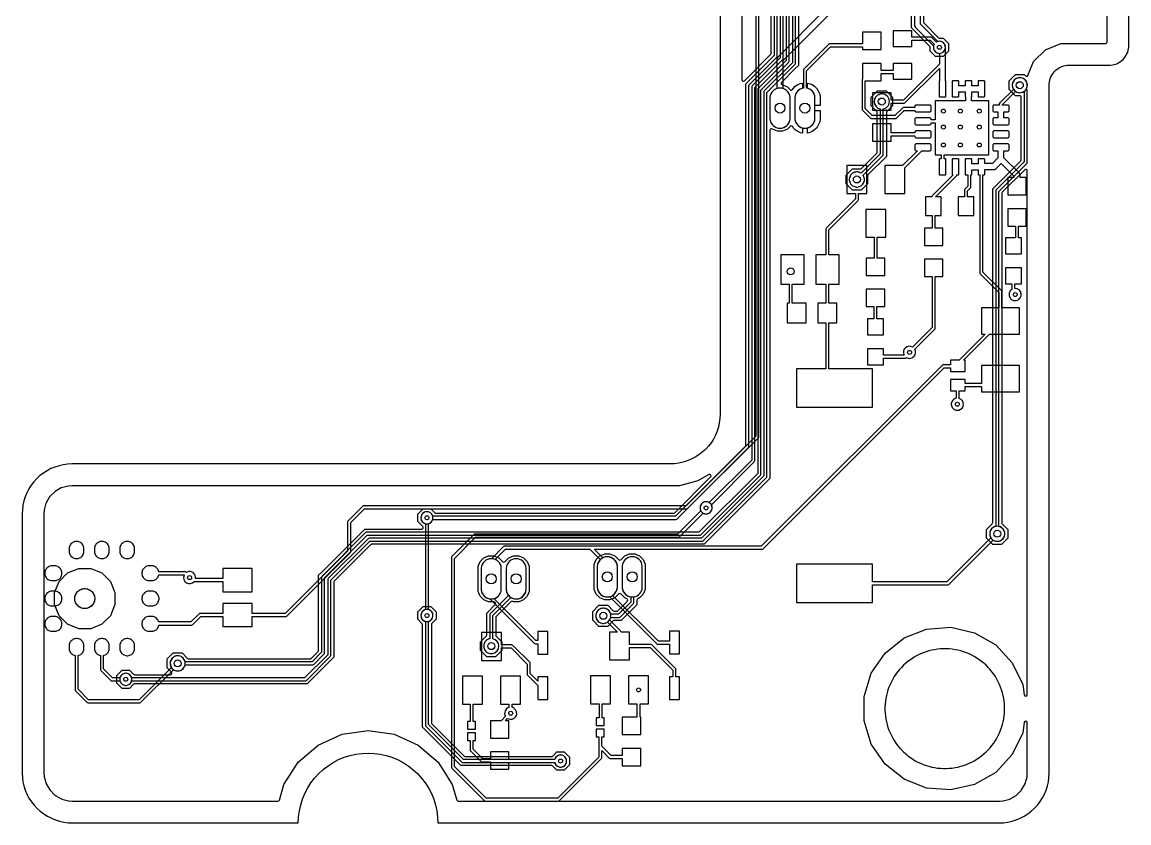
# Model space of a CAD drawing. Header units: millimetres. Extents: x 0 to 104, y 0 to 91.
# Drawn here: x 48 to 103.5, y 0 to 40.2 of the extents above; entities that cross this region are included whole.
import ezdxf

# ---------------------------------------------------------------- set-up
doc = ezdxf.new("R2010")
doc.units = ezdxf.units.MM

msp = doc.modelspace()

# ---------------------------------------------------------------- linework, layer by layer
at = {"layer": '16_copper'}
for points in [[(86.929, 44.464), (86.929, 37.99), (86.772, 37.834), (86.079, 37.14, 0.551768), (86.136, 37.01), (86.377, 36.91), (86.514, 36.773, 0.472968), (86.631, 36.785), (86.666, 36.837), (86.772, 36.943), (86.896, 37.026), (87.034, 37.083), (87.13, 37.102), (87.13, 36.842, 0.326995), (86.751, 36.382), (86.751, 35.318, 0.326995), (87.13, 34.858), (87.13, 34.598), (87.034, 34.617), (86.896, 34.674), (86.772, 34.757), (86.666, 34.863, 0.70559), (86.514, 34.927), (86.377, 34.79), (86.136, 34.69), (85.874, 34.69), (85.633, 34.79, 0.6824), (85.501, 34.738), (85.501, 17.278), (82.195, 13.971), (65.526, 13.971, 0.198912), (65.472, 13.949), (63.651, 12.128, 0.198912), (63.629, 12.074), (63.629, 8.305), (62.295, 6.971), (53.647, 6.971, 0.198912), (53.593, 6.949), (53.389, 6.744), (53.011, 6.744), (52.744, 7.011), (52.744, 7.389), (53.011, 7.656), (53.389, 7.656), (53.593, 7.451, 0.198912), (53.647, 7.429), (55.437, 7.429, 0.668179), (55.491, 7.559), (55.269, 7.78), (55.269, 8.22), (55.58, 8.531), (56.02, 8.531), (56.299, 8.251, 0.198912), (56.353, 8.229), (62.443, 8.229, 0.198912), (62.497, 8.251), (62.844, 8.599, 0.198912), (62.867, 8.653), (62.867, 12.421), (63.023, 12.577), (63.023, 12.577), (65.179, 14.733), (68.038, 14.733, 0.668179), (68.092, 14.863), (67.844, 15.111), (67.844, 15.489), (68.111, 15.756), (68.489, 15.756), (68.693, 15.551, 0.198912), (68.747, 15.529), (80.674, 15.529, 0.198912), (80.728, 15.551), (82.525, 17.348, 0.876978), (82.433, 17.468), (81.887, 17.153), (80.973, 16.908), (50.5, 16.908, 0.016366), (50.495, 16.908), (50.321, 16.896, 0.049125), (50.306, 16.894), (49.971, 16.804, 0.065544), (49.952, 16.796), (49.651, 16.622, 0.065543), (49.635, 16.61), (49.39, 16.365, 0.065543), (49.378, 16.349), (49.204, 16.048, 0.065544), (49.196, 16.029), (49.106, 15.694, 0.049125), (49.104, 15.679), (49.092, 15.505, 0.016366), (49.092, 15.5), (49.092, 2.507, 0.017857), (49.092, 2.501), (49.105, 2.326, 0.049132), (49.107, 2.311), (49.2, 1.972, 0.06554), (49.208, 1.954), (49.386, 1.65, 0.065543), (49.398, 1.635), (49.648, 1.388, 0.065542), (49.664, 1.376), (49.969, 1.202, 0.065536), (49.988, 1.194), (50.328, 1.105, 0.04913), (50.343, 1.103), (50.518, 1.092), (50.52, 1.093), (50.523, 1.092), (50.527, 1.092), (50.527, 1.092), (50.527, 1.092), (50.747, 1.094, 0.037705), (50.759, 1.092), (60.828, 1.092, 0.332829), (60.901, 1.147), (61.13, 1.927), (61.844, 3.038), (62.842, 3.903), (64.043, 4.451), (65.35, 4.639), (66.657, 4.451), (67.858, 3.903), (68.856, 3.038), (69.57, 1.927), (69.799, 1.147, 0.332829), (69.872, 1.092), (97, 1.092, 0.016366), (97.005, 1.092), (97.179, 1.104, 0.049125), (97.194, 1.106), (97.529, 1.196, 0.065544), (97.548, 1.204), (97.849, 1.378, 0.065543), (97.865, 1.39), (98.11, 1.635, 0.065543), (98.122, 1.651), (98.296, 1.952, 0.065544), (98.304, 1.971), (98.394, 2.306, 0.049125), (98.396, 2.321), (98.408, 2.495, 0.016366), (98.408, 2.5), (98.408, 5.021, 0.92787), (98.256, 5.033), (98.18, 4.524), (97.65, 3.425), (96.821, 2.531), (95.765, 1.921), (94.576, 1.65), (93.36, 1.741), (92.224, 2.187), (91.271, 2.947), (90.584, 3.955), (90.224, 5.12), (90.224, 6.34), (90.584, 7.505), (91.271, 8.513), (92.224, 9.273), (93.36, 9.719), (94.576, 9.81), (95.765, 9.539), (96.821, 8.929), (97.65, 8.035), (98.18, 6.936), (98.256, 6.427, 0.92787), (98.408, 6.439), (98.408, 32.701, 0.668179), (98.278, 32.754), (97.151, 31.628, 0.198912), (97.129, 31.574), (97.129, 15.053, 0.198912), (97.151, 14.999), (97.431, 14.72), (97.431, 14.28), (97.12, 13.969), (96.68, 13.969), (96.369, 14.28), (96.369, 14.72), (96.649, 14.999, 0.198912), (96.671, 15.053), (96.671, 31.795), (98.081, 33.204, 0.198912), (98.103, 33.258), (98.103, 36.393, 0.414214), (98.027, 36.469), (97.81, 36.469), (97.499, 36.78), (97.499, 37.22), (97.81, 37.531), (98.249, 37.531), (98.314, 37.466, 0.534516), (98.439, 37.49), (98.726, 38.185), (99.315, 38.774), (100.084, 39.092), (102.332, 39.092, 0.414214), (102.408, 39.168), (102.408, 51.832, 0.414214)], [(86.624, 48.868), (86.624, 38.117), (85.219, 36.711, 0.198912), (85.196, 36.657), (85.196, 17.404), (82.068, 14.276), (65.4, 14.276, 0.198912), (65.346, 14.254), (63.346, 12.254, 0.198912), (63.324, 12.2), (63.324, 8.432), (62.168, 7.276), (53.494, 7.276), (53.481, 7.316), (53.459, 7.359), (53.431, 7.398), (53.398, 7.431), (53.359, 7.459), (53.316, 7.481), (53.271, 7.496), (53.224, 7.503), (53.176, 7.503), (53.129, 7.496), (53.084, 7.481), (53.041, 7.459), (53.002, 7.431), (52.969, 7.398), (52.941, 7.359), (52.919, 7.316), (52.904, 7.271), (52.897, 7.224), (52.897, 7.176), (52.904, 7.129), (52.919, 7.084), (52.941, 7.041), (52.969, 7.002), (53.002, 6.969), (53.041, 6.941), (53.084, 6.919), (53.129, 6.904), (53.176, 6.897), (53.224, 6.897), (53.271, 6.904, 0.277191), (53.494, 7.124), (62.2, 7.124, 0.198912), (62.254, 7.146), (63.454, 8.346, 0.198912), (63.476, 8.4), (63.476, 12.168), (65.432, 14.124), (82.1, 14.124, 0.198912), (82.154, 14.146), (85.326, 17.319, 0.198912), (85.349, 17.372), (85.349, 36.626), (86.754, 38.031, 0.198912), (86.776, 38.085), (86.776, 48.9, 0.198912)], [(86.319, 48.742), (86.319, 38.243), (84.914, 36.838, 0.198912), (84.891, 36.784), (84.891, 17.53), (81.942, 14.581), (65.274, 14.581, 0.198912), (65.22, 14.559), (63.041, 12.38, 0.198912), (63.019, 12.326), (63.019, 8.558), (62.537, 8.076), (56.171, 8.076), (56.159, 8.122), (56.14, 8.168), (56.115, 8.211), (56.085, 8.25), (56.05, 8.285), (56.011, 8.315), (55.968, 8.34), (55.922, 8.359), (55.874, 8.372), (55.825, 8.378), (55.775, 8.378), (55.726, 8.372), (55.678, 8.359), (55.632, 8.34), (55.589, 8.315), (55.55, 8.285), (55.515, 8.25), (55.485, 8.211), (55.46, 8.168), (55.441, 8.122), (55.428, 8.074), (55.422, 8.025), (55.422, 7.975), (55.428, 7.926), (55.441, 7.878), (55.46, 7.832), (55.485, 7.789), (55.515, 7.75), (55.55, 7.715), (55.589, 7.685), (55.632, 7.66), (55.678, 7.641), (55.726, 7.628), (55.775, 7.622), (55.825, 7.622), (55.874, 7.628, 0.301666), (56.171, 7.924), (62.569, 7.924, 0.198912), (62.623, 7.946), (63.149, 8.472, 0.198912), (63.171, 8.526), (63.171, 12.295), (65.305, 14.429), (81.974, 14.429, 0.198912), (82.028, 14.451), (85.021, 17.445, 0.198912), (85.044, 17.499), (85.044, 36.752), (86.449, 38.157, 0.198912), (86.471, 38.211), (86.471, 48.774, 0.198912)], [(85.709, 48.49), (85.709, 38.495), (84.304, 37.09, 0.198912), (84.282, 37.036), (84.282, 18.89), (80.768, 15.376), (68.594, 15.376), (68.581, 15.416), (68.559, 15.459), (68.531, 15.498), (68.498, 15.531), (68.459, 15.559), (68.416, 15.581), (68.371, 15.596), (68.324, 15.603), (68.276, 15.603), (68.229, 15.596), (68.184, 15.581), (68.141, 15.559), (68.102, 15.531), (68.069, 15.498), (68.041, 15.459), (68.019, 15.416), (68.004, 15.371), (67.997, 15.324), (67.997, 15.276), (68.004, 15.229), (68.019, 15.184), (68.041, 15.141), (68.069, 15.102), (68.102, 15.069), (68.141, 15.041), (68.184, 15.019), (68.229, 15.004), (68.276, 14.997), (68.324, 14.997), (68.371, 15.004, 0.277191), (68.594, 15.224), (80.8, 15.224, 0.198912), (80.854, 15.246), (84.412, 18.804, 0.198912), (84.434, 18.858), (84.434, 37.005), (85.839, 38.41, 0.198912), (85.862, 38.464), (85.862, 48.521, 0.198912)], [(86.014, 48.616), (86.014, 38.369), (84.609, 36.964, 0.198912), (84.587, 36.91), (84.587, 18.194), (82.454, 16.062), (82.416, 16.081), (82.371, 16.096), (82.324, 16.103), (82.276, 16.103), (82.229, 16.096), (82.184, 16.081), (82.141, 16.059), (82.102, 16.031), (82.069, 15.998), (82.041, 15.959), (82.019, 15.916), (82.004, 15.871), (81.997, 15.824), (81.997, 15.776), (82.004, 15.729), (82.019, 15.684), (82.041, 15.641), (82.069, 15.602), (82.102, 15.569), (82.141, 15.541), (82.184, 15.519), (82.229, 15.504), (82.276, 15.497), (82.324, 15.497), (82.371, 15.504, 0.503887), (82.562, 15.954), (84.717, 18.109, 0.198912), (84.739, 18.163), (84.739, 36.878), (86.144, 38.284, 0.198912), (86.167, 38.338), (86.167, 48.647, 0.198912)], [(84.092, 44.855), (84.092, 37.278, 0.668189), (84.222, 37.224), (84.286, 37.287), (84.286, 37.287), (85.535, 38.536, 0.198912), (85.557, 38.59), (85.557, 48.395, 0.198912)], [(92.748, 47.737), (92.748, 40, 0.198912), (92.792, 39.892), (93.707, 38.978), (93.704, 38.971), (93.697, 38.924), (93.697, 38.876), (93.704, 38.829), (93.719, 38.784), (93.741, 38.741), (93.769, 38.702), (93.802, 38.669), (93.841, 38.641), (93.884, 38.619), (93.929, 38.604), (93.976, 38.597), (94.024, 38.597), (94.071, 38.604, 1), (93.929, 39.196), (93.922, 39.193), (93.052, 40.063), (93.052, 47.8, 0.198912)], [(93.205, 46.167), (93.205, 40.158, 0.198912), (93.227, 40.104), (93.953, 39.378, 0.198912), (94.007, 39.356), (94.189, 39.356), (94.456, 39.089), (94.456, 38.711), (94.189, 38.444), (93.811, 38.444), (93.544, 38.711), (93.544, 38.893, 0.198912), (93.522, 38.947), (92.595, 39.874), (92.595, 44.644, 0.668189)]]:
    msp.add_lwpolyline(points, format="xyb", dxfattribs=at)
for points in [[(96.974, 14.128, 0.818106), (96.976, 14.871), (96.976, 31.668), (98.385, 33.078, 0.198912), (98.408, 33.132), (98.408, 36.698, 0.370391), (98.346, 36.791), (98.37, 36.832, 1), (97.69, 37.168), (97.671, 37.122, 0.668177), (98.197, 36.66), (98.238, 36.684), (98.255, 36.666), (98.255, 33.163), (96.846, 31.754, 0.198912), (96.824, 31.7), (96.824, 14.871), (96.778, 14.859), (96.732, 14.84), (96.689, 14.815), (96.65, 14.785), (96.615, 14.75), (96.585, 14.711), (96.56, 14.668), (96.541, 14.622), (96.528, 14.574), (96.522, 14.525), (96.522, 14.475), (96.528, 14.426), (96.541, 14.378), (96.56, 14.332), (96.585, 14.289), (96.615, 14.25), (96.65, 14.215), (96.689, 14.185), (96.732, 14.16), (96.778, 14.141), (96.826, 14.128), (96.875, 14.122), (96.925, 14.122)], [(86.09, 34.848, 0.349916), (86.509, 35.318), (86.509, 36.382, 0.945419), (85.501, 36.382), (85.501, 35.318), (85.507, 35.261), (85.52, 35.206), (85.539, 35.153), (85.563, 35.102), (85.593, 35.054), (85.629, 35.01), (85.669, 34.97), (85.713, 34.934), (85.761, 34.904), (85.812, 34.88), (85.865, 34.861), (85.92, 34.848), (85.977, 34.842), (86.033, 34.842)], [(87.759, 35.975), (87.759, 36.382, 0.326999), (87.38, 36.842), (87.38, 37.102), (87.476, 37.083), (87.614, 37.026), (87.738, 36.943), (87.844, 36.837), (87.927, 36.713), (87.984, 36.575), (88.013, 36.429), (88.013, 35.975)], [(89.64, 31.739), (89.329, 32.05), (89.329, 32.49), (89.64, 32.801), (90.036, 32.801, 0.198912), (90.09, 32.823), (90.859, 33.592, 0.198912), (90.881, 33.646), (90.881, 35.627, 0.198912), (90.859, 35.681), (90.579, 35.96), (90.579, 36.4), (90.89, 36.711), (91.33, 36.711), (91.641, 36.4), (91.641, 35.96), (91.361, 35.681, 0.198912), (91.339, 35.627), (91.339, 33.425), (90.413, 32.5, 0.198912), (90.391, 32.446), (90.391, 32.05), (90.08, 31.739)], [(89.934, 31.898, 0.532534), (90.176, 32.479), (91.164, 33.466, 0.198912), (91.186, 33.52), (91.186, 35.809, 0.996924), (91.036, 36.552), (90.988, 36.539, 0.764884), (91.034, 35.809), (91.034, 33.552), (90.069, 32.586), (90.028, 32.61), (89.982, 32.629), (89.934, 32.642), (89.885, 32.648), (89.835, 32.648), (89.786, 32.642), (89.738, 32.629), (89.692, 32.61), (89.649, 32.585), (89.61, 32.555), (89.575, 32.52), (89.545, 32.481), (89.52, 32.438), (89.501, 32.392), (89.488, 32.344), (89.482, 32.295), (89.482, 32.245), (89.488, 32.196), (89.501, 32.148), (89.52, 32.102), (89.545, 32.059), (89.575, 32.02), (89.61, 31.985), (89.649, 31.955), (89.692, 31.93), (89.738, 31.911), (89.786, 31.898), (89.835, 31.892), (89.885, 31.892)], [(87.38, 34.858, 0.326999), (87.759, 35.318), (87.759, 35.725), (88.013, 35.725), (88.013, 35.271), (87.984, 35.125), (87.927, 34.987), (87.844, 34.863), (87.738, 34.757), (87.614, 34.674), (87.476, 34.617), (87.38, 34.598)], [(71.305, 8.334), (70.994, 8.645), (70.994, 9.085), (71.274, 9.364, 0.198912), (71.296, 9.418), (71.296, 10.52), (71.727, 10.951, 0.696028), (71.662, 11.08), (71.394, 11.08), (71.153, 11.18), (70.969, 11.364), (70.869, 11.605), (70.869, 12.875), (70.969, 13.116), (71.153, 13.3), (71.394, 13.4), (71.656, 13.4), (71.897, 13.3), (72.082, 13.115, 0.545575), (72.218, 13.115), (72.403, 13.3), (72.644, 13.4), (72.906, 13.4), (73.147, 13.3), (73.331, 13.116), (73.431, 12.875), (73.431, 11.605), (73.331, 11.364), (73.147, 11.18), (72.906, 11.08), (72.644, 11.08, 0.490441), (72.508, 11.085), (71.776, 10.353, 0.198912), (71.754, 10.299), (71.754, 9.418, 0.198912), (71.776, 9.364), (72.056, 9.085), (72.056, 8.645), (71.745, 8.334)], [(76.925, 9.854), (76.614, 10.165), (76.614, 10.605), (76.925, 10.916), (77.365, 10.916), (77.644, 10.636, 0.198912), (77.698, 10.614), (77.819, 10.614, 0.198912), (77.873, 10.636), (78.344, 11.107, 0.557017), (78.319, 11.24), (78.223, 11.28), (78.038, 11.465, 0.545489), (77.902, 11.465), (77.717, 11.28), (77.476, 11.18), (77.214, 11.18), (76.973, 11.28), (76.789, 11.464), (76.689, 11.705), (76.689, 12.975), (76.789, 13.216), (76.973, 13.4), (77.214, 13.5), (77.476, 13.5), (77.717, 13.4), (77.902, 13.215, 0.545575), (78.038, 13.215), (78.223, 13.4), (78.464, 13.5), (78.726, 13.5), (78.967, 13.4), (79.151, 13.216), (79.251, 12.975), (79.251, 11.705), (79.151, 11.464), (78.967, 11.28), (78.871, 11.24, 0.303351), (78.824, 11.169), (78.824, 10.94), (78.04, 10.156), (77.698, 10.156, 0.198912), (77.644, 10.134), (77.365, 9.854)], [(77.219, 10.013, 0.301666), (77.516, 10.309), (77.945, 10.309, 0.198912), (77.999, 10.331), (78.649, 10.981, 0.198912), (78.671, 11.035), (78.671, 11.337, 0.354594), (79.099, 11.808), (79.099, 12.872, 0.945419), (78.091, 12.872), (78.091, 11.808, 0.354594), (78.519, 11.337), (78.519, 11.067), (77.913, 10.461), (77.516, 10.461), (77.504, 10.507), (77.485, 10.553), (77.46, 10.596), (77.43, 10.635), (77.395, 10.67), (77.356, 10.7), (77.313, 10.725), (77.267, 10.744), (77.219, 10.757), (77.17, 10.763), (77.12, 10.763), (77.071, 10.757), (77.023, 10.744), (76.977, 10.725), (76.934, 10.7), (76.895, 10.67), (76.86, 10.635), (76.83, 10.596), (76.805, 10.553), (76.786, 10.507), (76.773, 10.459), (76.767, 10.41), (76.767, 10.36), (76.773, 10.311), (76.786, 10.263), (76.805, 10.217), (76.83, 10.174), (76.86, 10.135), (76.895, 10.1), (76.934, 10.07), (76.977, 10.045), (77.023, 10.026), (77.071, 10.013), (77.12, 10.007), (77.17, 10.007)], [(77.43, 11.338, 0.349916), (77.849, 11.808), (77.849, 12.872, 0.945419), (76.841, 12.872), (76.841, 11.808), (76.847, 11.751), (76.86, 11.696), (76.879, 11.643), (76.903, 11.592), (76.933, 11.544), (76.969, 11.5), (77.009, 11.46), (77.053, 11.424), (77.101, 11.394), (77.152, 11.37), (77.205, 11.351), (77.26, 11.338), (77.317, 11.332), (77.373, 11.332)], [(71.61, 11.238, 0.349916), (72.029, 11.708), (72.029, 12.772, 0.945419), (71.021, 12.772), (71.021, 11.708), (71.027, 11.651), (71.04, 11.596), (71.059, 11.543), (71.083, 11.492), (71.113, 11.444), (71.149, 11.4), (71.189, 11.36), (71.233, 11.324), (71.281, 11.294), (71.332, 11.27), (71.385, 11.251), (71.44, 11.238), (71.497, 11.232), (71.553, 11.232)], [(71.599, 8.493, 0.818106), (71.601, 9.236), (71.601, 10.393), (72.513, 11.305, 0.566298), (73.279, 11.708), (73.279, 12.772, 0.945419), (72.271, 12.772), (72.271, 11.708, 0.167469), (72.396, 11.403), (71.471, 10.479, 0.198912), (71.449, 10.425), (71.449, 9.236), (71.403, 9.224), (71.357, 9.205), (71.314, 9.18), (71.275, 9.15), (71.24, 9.115), (71.21, 9.076), (71.185, 9.033), (71.166, 8.987), (71.153, 8.939), (71.147, 8.89), (71.147, 8.84), (71.153, 8.791), (71.166, 8.743), (71.185, 8.697), (71.21, 8.654), (71.24, 8.615), (71.275, 8.58), (71.314, 8.55), (71.357, 8.525), (71.403, 8.506), (71.451, 8.493), (71.5, 8.487), (71.55, 8.487)], [(74.811, 2.644), (74.607, 2.849, 0.198912), (74.553, 2.871), (70.005, 2.871), (68.071, 4.805), (68.071, 9.953, 0.198912), (68.049, 10.007), (67.844, 10.211), (67.844, 10.589), (68.111, 10.856), (68.489, 10.856), (68.756, 10.589), (68.756, 10.211), (68.551, 10.007, 0.198912), (68.529, 9.953), (68.529, 5.026, 0.198912), (68.551, 4.972), (70.172, 3.351, 0.198912), (70.226, 3.329), (74.553, 3.329, 0.198912), (74.607, 3.351), (74.811, 3.556), (75.189, 3.556), (75.456, 3.289), (75.456, 2.911), (75.189, 2.644)], [(75.071, 2.804, 1), (74.929, 3.396), (74.884, 3.381, 0.235339), (74.706, 3.176), (70.132, 3.176), (68.376, 4.932), (68.376, 10.106, 0.991067), (68.229, 10.696), (68.184, 10.681, 0.719711), (68.224, 10.106), (68.224, 4.9, 0.198912), (68.246, 4.846), (70.046, 3.046, 0.198912), (70.1, 3.024), (74.706, 3.024), (74.719, 2.984), (74.741, 2.941), (74.769, 2.902), (74.802, 2.869), (74.841, 2.841), (74.884, 2.819), (74.929, 2.804), (74.976, 2.797), (75.024, 2.797)]]:
    msp.add_lwpolyline(points, format="xyb", close=True, dxfattribs=at)
msp.add_lwpolyline([(50.838, 9.734), (50.281, 9.965), (49.855, 10.391), (49.624, 10.948), (49.624, 11.552), (49.855, 12.109), (50.281, 12.535), (50.838, 12.766), (51.442, 12.766), (51.999, 12.535), (52.425, 12.109), (52.656, 11.552), (52.656, 10.948), (52.425, 10.391), (51.999, 9.965), (51.442, 9.734)], close=True, dxfattribs=at)
at = {"layer": '1_copper'}
for points in [[(84.796, 45.591), (84.796, 19.404), (81.3, 15.908), (65.132, 15.908, 0.198912), (65.078, 15.886), (64.346, 15.154, 0.198912), (64.324, 15.1), (64.324, 13.632), (61.193, 10.501), (59.535, 10.501), (59.535, 11.005), (58.065, 11.005), (58.065, 10.501), (56.925, 10.501, 0.198912), (56.871, 10.479), (56.468, 10.076), (54.852, 10.076), (54.846, 10.1), (54.827, 10.145), (54.803, 10.187), (54.773, 10.225), (54.739, 10.26), (54.7, 10.289), (54.658, 10.314), (54.613, 10.332), (54.566, 10.345), (54.518, 10.351), (54.352, 10.351), (54.303, 10.345), (54.256, 10.332), (54.211, 10.314), (54.169, 10.289), (54.131, 10.26), (54.096, 10.225), (54.067, 10.187), (54.042, 10.145), (54.024, 10.1), (54.011, 10.053), (54.005, 10.004), (54.005, 9.956), (54.011, 9.907), (54.024, 9.86), (54.042, 9.815), (54.067, 9.773), (54.096, 9.735), (54.131, 9.7), (54.169, 9.671), (54.211, 9.646), (54.256, 9.628), (54.303, 9.615), (54.352, 9.609), (54.518, 9.609), (54.566, 9.615), (54.613, 9.628), (54.658, 9.646), (54.7, 9.671), (54.739, 9.7), (54.773, 9.735), (54.803, 9.773), (54.827, 9.815), (54.846, 9.86), (54.858, 9.907), (54.86, 9.924), (56.5, 9.924, 0.198912), (56.554, 9.946), (56.957, 10.349), (58.065, 10.349), (58.065, 9.845), (59.535, 9.845), (59.535, 10.349), (61.225, 10.349, 0.198912), (61.279, 10.371), (64.454, 13.546, 0.198912), (64.476, 13.6), (64.476, 15.068), (65.163, 15.756), (81.332, 15.756, 0.198912), (81.386, 15.778), (84.926, 19.319, 0.198912), (84.949, 19.372), (84.949, 45.623, 0.198912)], [(88.292, 40.808), (85.897, 38.413, 0.198912), (85.853, 38.305), (85.853, 36.835, 0.311432), (85.501, 36.382), (85.501, 35.318, 0.945419), (86.509, 35.318), (86.509, 36.382, 0.311432), (86.157, 36.835), (86.157, 38.242), (88.463, 40.548)]]:
    msp.add_lwpolyline(points, format="xyb", dxfattribs=at)
for points in [[(87.34, 34.848, 0.349916), (87.759, 35.318), (87.759, 36.382, 0.354594), (87.331, 36.853), (87.331, 37.723), (88.532, 38.924), (90.145, 38.924), (90.145, 38.785), (91.075, 38.785), (91.075, 39.655), (90.145, 39.655), (90.145, 39.076), (88.5, 39.076, 0.198912), (88.446, 39.054), (87.201, 37.809, 0.198912), (87.179, 37.755), (87.179, 36.853, 0.354594), (86.751, 36.382), (86.751, 35.318), (86.757, 35.261), (86.77, 35.206), (86.789, 35.153), (86.813, 35.102), (86.843, 35.054), (86.879, 35.01), (86.919, 34.97), (86.963, 34.934), (87.011, 34.904), (87.062, 34.88), (87.115, 34.861), (87.17, 34.848), (87.227, 34.842), (87.283, 34.842)], [(94.307, 38.751, 0.12581), (94.296, 38.829), (94.303, 38.876, 0.606647), (93.846, 39.162), (93.624, 39.384, 0.198912), (93.57, 39.406), (92.615, 39.406), (92.615, 39.725), (91.685, 39.725), (91.685, 38.935), (92.615, 38.935), (92.615, 39.254), (93.538, 39.254), (93.738, 39.054, 0.582967), (94.003, 38.597), (94.003, 38.055), (92.203, 36.256), (91.575, 36.256), (91.575, 36.615), (90.645, 36.615), (90.645, 35.745), (91.575, 35.745), (91.575, 36.104), (92.235, 36.104, 0.198912), (92.289, 36.126), (94.003, 37.84), (94.003, 37.208), (93.993, 37.198), (93.985, 37.179), (93.985, 36.451), (93.993, 36.432), (94.007, 36.418), (94.026, 36.41), (94.284, 36.41), (94.303, 36.418), (94.317, 36.432), (94.325, 36.451), (94.325, 37.179), (94.317, 37.198), (94.307, 37.208), (94.307, 38.745)], [(91.808, 35.325, 0.169977), (91.854, 35.346), (92.232, 35.724), (92.77, 35.724), (92.77, 35.706), (92.778, 35.687), (92.792, 35.673), (92.811, 35.665), (93.539, 35.665), (93.558, 35.673), (93.572, 35.687), (93.58, 35.706), (93.58, 35.964), (93.572, 35.983), (93.558, 35.997), (93.539, 36.005), (92.811, 36.005), (92.792, 35.997), (92.778, 35.983), (92.77, 35.964), (92.77, 35.876), (92.2, 35.876, 0.198912), (92.146, 35.854), (91.768, 35.476), (90.632, 35.476), (90.276, 35.832), (90.276, 37.218), (90.283, 37.225), (91.075, 37.225), (91.075, 37.584), (91.685, 37.584), (91.685, 37.295), (92.615, 37.295), (92.615, 38.085), (91.685, 38.085), (91.685, 37.736), (91.075, 37.736), (91.075, 38.095), (90.145, 38.095), (90.145, 37.302, 0.192591), (90.124, 37.25), (90.124, 35.8, 0.198912), (90.146, 35.746), (90.546, 35.346, 0.198912), (90.6, 35.324), (91.8, 35.324)], [(97.468, 35.023), (97.482, 35.037), (97.49, 35.056), (97.49, 35.314), (97.482, 35.333), (97.468, 35.347), (97.449, 35.355), (97.237, 35.355), (97.237, 35.665), (97.449, 35.665), (97.468, 35.673), (97.482, 35.687), (97.49, 35.706), (97.49, 35.964), (97.482, 35.983), (97.468, 35.997), (97.449, 36.005), (97.161, 36.005), (97.161, 36.024), (97.821, 36.684, 0.996926), (98.24, 37.315), (98.197, 37.34, 0.764883), (97.713, 36.791), (97.031, 36.109, 0.356484), (97.009, 36.005), (96.721, 36.005), (96.702, 35.997), (96.688, 35.983), (96.68, 35.964), (96.68, 35.706), (96.688, 35.687), (96.702, 35.673), (96.721, 35.665), (96.933, 35.665), (96.933, 35.355), (96.721, 35.355), (96.702, 35.347), (96.688, 35.333), (96.68, 35.314), (96.68, 35.056), (96.688, 35.037), (96.702, 35.023), (96.721, 35.015), (97.449, 35.015)], [(72.192, 13.875, 0.169977), (72.146, 13.854), (71.54, 13.248, 0.406655), (71.021, 12.772), (71.021, 11.708, 0.31873), (71.385, 11.251), (71.44, 11.238, 0.094348), (71.471, 11.221), (73.682, 9.011, 0.198912), (73.736, 8.988), (73.861, 8.988), (73.861, 8.461), (74.359, 8.461), (74.359, 9.598), (73.861, 9.598), (73.861, 9.141), (73.767, 9.141), (71.658, 11.249, 0.322336), (72.029, 11.708), (72.029, 12.772, 0.288114), (71.718, 13.21), (72.232, 13.724), (76.468, 13.724), (76.99, 13.202, 0.185548), (76.841, 12.872), (76.841, 11.808, 0.467132), (77.462, 11.346), (79.822, 8.986, 0.198912), (79.876, 8.963), (80.461, 8.963), (80.461, 8.471), (80.959, 8.471), (80.959, 9.608), (80.461, 9.608), (80.461, 9.116), (79.907, 9.116), (77.613, 11.409, 0.24293), (77.849, 11.808), (77.849, 12.872, 0.54249), (77.115, 13.293), (76.684, 13.724), (85.1, 13.724, 0.198912), (85.154, 13.746), (94.232, 22.824), (94.555, 22.824), (94.555, 22.645), (95.285, 22.645), (95.285, 23.205), (95.207, 23.205), (96.508, 24.506), (98.015, 24.506), (98.015, 25.826), (97.136, 25.826), (97.136, 26.64, 0.198912), (97.114, 26.694), (96.181, 27.627), (96.181, 32.5), (96.234, 32.5), (96.253, 32.508), (96.267, 32.522), (96.275, 32.541), (96.275, 32.768), (96.72, 32.768, 0.198912), (96.828, 32.812), (97.093, 33.077), (97.738, 32.432), (97.738, 32.365), (97.425, 32.365), (97.425, 31.495), (98.355, 31.495), (98.355, 32.365), (98.042, 32.365), (98.042, 32.495, 0.198912), (97.998, 32.603), (97.237, 33.363), (97.237, 33.715), (97.449, 33.715), (97.468, 33.723), (97.482, 33.737), (97.49, 33.756), (97.49, 34.014), (97.482, 34.033), (97.468, 34.047), (97.449, 34.055), (96.721, 34.055), (96.702, 34.047), (96.688, 34.033), (96.68, 34.014), (96.68, 33.756), (96.688, 33.737), (96.702, 33.723), (96.721, 33.715), (96.933, 33.715), (96.933, 33.348), (96.657, 33.072), (96.275, 33.072), (96.275, 33.269), (96.267, 33.288), (96.253, 33.302), (96.234, 33.31), (95.976, 33.31), (95.957, 33.302), (95.943, 33.288), (95.935, 33.269), (95.935, 33.057), (95.625, 33.057), (95.625, 33.269), (95.617, 33.288), (95.603, 33.302), (95.584, 33.31), (95.326, 33.31), (95.307, 33.302), (95.293, 33.288), (95.285, 33.269), (95.285, 32.541), (95.293, 32.522), (95.307, 32.508), (95.326, 32.5), (95.424, 32.5), (95.424, 31.932), (95.276, 31.784, 0.198912), (95.254, 31.73), (95.254, 31.395), (94.935, 31.395), (94.935, 30.465), (95.725, 30.465), (95.725, 31.395), (95.406, 31.395), (95.406, 31.698), (95.554, 31.846, 0.198912), (95.576, 31.9), (95.576, 32.5), (95.584, 32.5), (95.603, 32.508), (95.617, 32.522), (95.625, 32.541), (95.625, 32.753), (95.935, 32.753), (95.935, 32.541), (95.943, 32.522), (95.957, 32.508), (95.976, 32.5), (96.029, 32.5), (96.029, 27.595, 0.198912), (96.051, 27.541), (96.984, 26.608), (96.984, 25.826), (96.105, 25.826), (96.105, 24.506), (96.292, 24.506), (94.991, 23.205), (94.555, 23.205), (94.555, 22.976), (94.2, 22.976, 0.198912), (94.146, 22.954), (85.068, 13.876), (72.2, 13.876)], [(94.175, 29.835), (93.786, 29.835), (93.786, 30.465), (94.085, 30.465), (94.085, 31.395), (93.803, 31.395), (94.859, 32.451, 0.181782), (94.881, 32.5), (94.934, 32.5), (94.953, 32.508), (94.967, 32.522), (94.975, 32.541), (94.975, 33.269), (94.967, 33.288), (94.953, 33.302), (94.934, 33.31), (94.676, 33.31), (94.657, 33.302), (94.643, 33.288), (94.635, 33.269), (94.635, 32.541), (94.643, 32.522), (94.657, 32.508), (94.676, 32.5), (94.692, 32.5), (93.636, 31.444, 0.181782), (93.614, 31.395), (93.295, 31.395), (93.295, 30.465), (93.634, 30.465), (93.634, 29.835), (93.245, 29.835), (93.245, 28.965), (94.175, 28.965)], [(90.645, 22.775), (88.449, 22.775), (88.449, 25.08), (88.848, 25.08), (88.848, 26.06), (88.461, 26.06), (88.461, 27.025), (88.965, 27.025), (88.965, 28.495), (88.461, 28.495), (88.461, 29.753), (89.914, 31.206, 0.198912), (89.936, 31.26), (89.936, 31.57), (90.36, 31.57), (90.36, 32.97), (89.36, 32.97), (89.36, 31.57), (89.784, 31.57), (89.784, 31.292), (88.331, 29.839, 0.198912), (88.309, 29.785), (88.309, 28.495), (87.805, 28.495), (87.805, 27.025), (88.309, 27.025), (88.309, 26.06), (87.898, 26.06), (87.898, 25.08), (88.297, 25.08), (88.297, 22.775), (86.835, 22.775), (86.835, 20.845), (90.645, 20.845)], [(91.19, 23.304), (92.28, 23.304, 0.256918), (92.346, 23.338), (92.384, 23.319, 0.719709), (92.762, 23.754), (93.764, 24.756, 0.198912), (93.786, 24.81), (93.786, 27.405), (94.175, 27.405), (94.175, 28.275), (93.245, 28.275), (93.245, 27.405), (93.634, 27.405), (93.634, 24.842), (92.654, 23.862, 0.719709), (92.219, 23.484), (92.233, 23.456), (91.19, 23.456), (91.19, 23.78), (90.39, 23.78), (90.39, 22.98), (91.19, 22.98)], [(97.871, 26.204, 0.90918), (97.786, 26.803), (97.786, 27.04), (98.11, 27.04), (98.11, 27.84), (97.31, 27.84), (97.31, 27.04), (97.634, 27.04), (97.634, 26.754), (97.602, 26.731), (97.569, 26.698), (97.541, 26.659), (97.519, 26.616), (97.504, 26.571), (97.497, 26.524), (97.497, 26.476), (97.504, 26.429), (97.519, 26.384), (97.541, 26.341), (97.569, 26.302), (97.602, 26.269), (97.641, 26.241), (97.684, 26.219), (97.729, 26.204), (97.776, 26.197), (97.824, 26.197)], [(94.971, 20.704, 0.753568), (94.996, 21.288), (94.996, 21.675), (95.285, 21.675), (95.285, 21.879), (96.105, 21.879), (96.105, 21.614), (98.015, 21.614), (98.015, 22.934), (96.105, 22.934), (96.105, 22.031), (95.285, 22.031), (95.285, 22.235), (94.555, 22.235), (94.555, 21.675), (94.844, 21.675), (94.844, 21.298), (94.829, 21.296), (94.784, 21.281), (94.741, 21.259), (94.702, 21.231), (94.669, 21.198), (94.641, 21.159), (94.619, 21.116), (94.604, 21.071), (94.597, 21.024), (94.597, 20.976), (94.604, 20.929), (94.619, 20.884), (94.641, 20.841), (94.669, 20.802), (94.702, 20.769), (94.741, 20.741), (94.784, 20.719), (94.829, 20.704), (94.876, 20.697), (94.924, 20.697)], [(74.868, 1.245), (71.263, 1.245), (69.676, 2.832), (69.676, 13.268), (70.736, 14.329), (80.905, 14.329, 0.198912), (80.959, 14.351), (82.146, 15.538, 0.991065), (82.459, 16.059), (82.416, 16.081, 0.719709), (82.038, 15.646), (80.873, 14.481), (70.705, 14.481, 0.198912), (70.651, 14.459), (69.546, 13.354, 0.198912), (69.524, 13.3), (69.524, 2.8, 0.198912), (69.546, 2.746), (71.178, 1.115, 0.198912), (71.232, 1.092), (74.9, 1.092, 0.198912), (74.954, 1.115), (77.044, 3.205, 0.198912), (77.066, 3.258), (77.066, 3.626), (77.446, 3.246, 0.198912), (77.5, 3.224), (78.095, 3.224), (78.095, 2.865), (79.025, 2.865), (79.025, 3.735), (78.095, 3.735), (78.095, 3.376), (77.532, 3.376), (77.066, 3.842), (77.066, 4.319), (77.19, 4.319), (77.19, 4.699), (76.79, 4.699), (76.79, 4.319), (76.914, 4.319), (76.914, 3.29)], [(68.371, 10.104, 0.781086), (68.376, 10.694), (68.376, 15.006, 0.991067), (68.229, 15.596), (68.184, 15.581, 0.719711), (68.224, 15.006), (68.224, 10.694), (68.184, 10.681), (68.141, 10.659), (68.102, 10.631), (68.069, 10.598), (68.041, 10.559), (68.019, 10.516), (68.004, 10.471), (67.997, 10.424), (67.997, 10.376), (68.004, 10.329), (68.019, 10.284), (68.041, 10.241), (68.069, 10.202), (68.102, 10.169), (68.141, 10.141), (68.184, 10.119), (68.229, 10.104), (68.276, 10.097), (68.324, 10.097)], [(90.645, 11.934), (94.41, 11.934, 0.198912), (94.464, 11.956), (96.691, 14.184, 0.996926), (97.111, 14.815), (97.068, 14.84, 0.764883), (96.584, 14.291), (94.378, 12.086), (90.645, 12.086), (90.645, 12.975), (86.835, 12.975), (86.835, 11.045), (90.645, 11.045)], [(78.68, 11.338, 0.349916), (79.099, 11.808), (79.099, 12.872, 0.945419), (78.091, 12.872), (78.091, 11.808), (78.097, 11.751), (78.11, 11.696), (78.129, 11.643), (78.153, 11.592), (78.183, 11.544), (78.219, 11.5), (78.259, 11.46), (78.303, 11.424), (78.351, 11.394), (78.402, 11.37), (78.455, 11.351), (78.51, 11.338), (78.567, 11.332), (78.623, 11.332)], [(59.535, 12.755), (58.065, 12.755), (58.065, 12.251), (56.699, 12.251, 0.587645), (56.284, 12.581), (56.246, 12.562, 0.256918), (56.18, 12.596), (54.857, 12.596), (54.846, 12.64), (54.827, 12.685), (54.803, 12.727), (54.773, 12.765), (54.739, 12.8), (54.7, 12.829), (54.658, 12.854), (54.613, 12.872), (54.566, 12.885), (54.518, 12.891), (54.352, 12.891), (54.303, 12.885), (54.256, 12.872), (54.211, 12.854), (54.169, 12.829), (54.131, 12.8), (54.096, 12.765), (54.067, 12.727), (54.042, 12.685), (54.024, 12.64), (54.011, 12.593), (54.005, 12.544), (54.005, 12.496), (54.011, 12.447), (54.024, 12.4), (54.042, 12.355), (54.067, 12.313), (54.096, 12.275), (54.131, 12.24), (54.169, 12.211), (54.211, 12.186), (54.256, 12.168), (54.303, 12.155), (54.352, 12.149), (54.518, 12.149), (54.566, 12.155), (54.613, 12.168), (54.658, 12.186), (54.7, 12.211), (54.739, 12.24), (54.773, 12.275), (54.803, 12.313), (54.827, 12.355), (54.846, 12.4), (54.857, 12.444), (56.133, 12.444), (56.119, 12.416, 0.846725), (56.628, 12.099), (58.065, 12.099), (58.065, 11.595), (59.535, 11.595)], [(72.86, 11.238, 0.349916), (73.279, 11.708), (73.279, 12.772, 0.945419), (72.271, 12.772), (72.271, 11.708), (72.277, 11.651), (72.29, 11.596), (72.309, 11.543), (72.333, 11.492), (72.363, 11.444), (72.399, 11.4), (72.439, 11.36), (72.483, 11.324), (72.531, 11.294), (72.582, 11.27), (72.635, 11.251), (72.69, 11.238), (72.747, 11.232), (72.803, 11.232)], [(80.959, 7.329), (80.786, 7.329), (80.786, 7.69, 0.198912), (80.764, 7.744), (79.584, 8.924, 0.198912), (79.53, 8.946), (78.46, 8.946), (78.46, 9.57), (78.036, 9.57, 0.198912), (78.014, 9.624), (77.461, 10.176, 0.996926), (76.83, 10.596), (76.805, 10.553, 0.764883), (77.354, 10.069), (77.852, 9.57), (77.46, 9.57), (77.46, 8.17), (78.46, 8.17), (78.46, 8.794), (79.498, 8.794), (80.634, 7.658), (80.634, 7.329), (80.461, 7.329), (80.461, 6.192), (80.959, 6.192)], [(74.359, 7.319), (73.861, 7.319), (73.861, 7.107), (73.476, 7.492), (73.476, 8, 0.198912), (73.454, 8.054), (72.604, 8.904, 0.198912), (72.55, 8.926), (72.04, 8.926), (72.04, 9.55), (71.04, 9.55), (71.04, 8.15), (72.04, 8.15), (72.04, 8.774), (72.518, 8.774), (73.324, 7.968), (73.324, 7.461, 0.198912), (73.346, 7.407), (73.861, 6.891), (73.861, 6.182), (74.359, 6.182)], [(50.806, 6.702), (50.806, 8.393), (50.85, 8.404), (50.895, 8.423), (50.937, 8.447), (50.975, 8.477), (51.01, 8.511), (51.039, 8.55), (51.064, 8.592), (51.082, 8.637), (51.095, 8.684), (51.101, 8.732), (51.101, 8.898), (51.095, 8.947), (51.082, 8.994), (51.064, 9.039), (51.039, 9.081), (51.01, 9.119), (50.975, 9.154), (50.937, 9.183), (50.895, 9.208), (50.85, 9.226), (50.803, 9.239), (50.754, 9.245), (50.706, 9.245), (50.657, 9.239), (50.61, 9.226), (50.565, 9.208), (50.523, 9.183), (50.485, 9.154), (50.45, 9.119), (50.421, 9.081), (50.396, 9.039), (50.378, 8.994), (50.365, 8.947), (50.359, 8.898), (50.359, 8.732), (50.365, 8.684), (50.378, 8.637), (50.396, 8.592), (50.421, 8.55), (50.45, 8.511), (50.485, 8.477), (50.523, 8.447), (50.565, 8.423), (50.61, 8.404), (50.654, 8.393), (50.654, 6.67, 0.198912), (50.676, 6.616), (51.246, 6.046, 0.198912), (51.3, 6.024), (53.9, 6.024, 0.198912), (53.954, 6.046), (55.591, 7.684, 0.996926), (56.011, 8.315), (55.968, 8.34, 0.764883), (55.484, 7.791), (53.868, 6.176), (51.332, 6.176)], [(53.271, 6.904, 1), (53.129, 7.496), (53.084, 7.481, 0.235339), (52.906, 7.276), (52.532, 7.276), (52.076, 7.732), (52.076, 8.393), (52.12, 8.404), (52.165, 8.423), (52.207, 8.447), (52.245, 8.477), (52.28, 8.511), (52.309, 8.55), (52.334, 8.592), (52.352, 8.637), (52.365, 8.684), (52.371, 8.732), (52.371, 8.898), (52.365, 8.947), (52.352, 8.994), (52.334, 9.039), (52.309, 9.081), (52.28, 9.119), (52.245, 9.154), (52.207, 9.183), (52.165, 9.208), (52.12, 9.226), (52.073, 9.239), (52.024, 9.245), (51.976, 9.245), (51.927, 9.239), (51.88, 9.226), (51.835, 9.208), (51.793, 9.183), (51.755, 9.154), (51.72, 9.119), (51.691, 9.081), (51.666, 9.039), (51.648, 8.994), (51.635, 8.947), (51.629, 8.898), (51.629, 8.732), (51.635, 8.684), (51.648, 8.637), (51.666, 8.592), (51.691, 8.55), (51.72, 8.511), (51.755, 8.477), (51.793, 8.447), (51.835, 8.423), (51.88, 8.404), (51.924, 8.393), (51.924, 7.7, 0.198912), (51.946, 7.646), (52.446, 7.146, 0.198912), (52.5, 7.124), (52.906, 7.124), (52.919, 7.084), (52.941, 7.041), (52.969, 7.002), (53.002, 6.969), (53.041, 6.941), (53.084, 6.919), (53.129, 6.904), (53.176, 6.897), (53.224, 6.897)], [(72.415, 5.125), (72.233, 5.125), (72.346, 5.238, 0.991065), (72.659, 5.759), (72.616, 5.781, 0.043282), (72.566, 5.796), (72.566, 5.95), (72.99, 5.95), (72.99, 7.35), (71.99, 7.35), (71.99, 5.95), (72.414, 5.95), (72.414, 5.791, 0.48752), (72.238, 5.346), (72.017, 5.125), (71.485, 5.125), (71.485, 4.255), (72.415, 4.255)], [(72.415, 3.024), (74.706, 3.024, 0.991067), (75.296, 3.171), (75.281, 3.216, 0.719711), (74.706, 3.176), (72.415, 3.176), (72.415, 3.565), (71.485, 3.565), (71.485, 3.206), (71.102, 3.206), (70.616, 3.692), (70.616, 4.139), (70.74, 4.139), (70.74, 4.519), (70.34, 4.519), (70.34, 4.139), (70.464, 4.139), (70.464, 3.66, 0.198912), (70.486, 3.606), (71.016, 3.076, 0.198912), (71.07, 3.054), (71.485, 3.054), (71.485, 2.695), (72.415, 2.695)]]:
    msp.add_lwpolyline(points, format="xyb", close=True, dxfattribs=at)
for points in [[(94.303, 32.508), (94.317, 32.522), (94.325, 32.541), (94.325, 33.269), (94.317, 33.288), (94.303, 33.302), (94.284, 33.31), (94.231, 33.31), (94.231, 33.51), (96.48, 33.51), (96.48, 36.21), (95.607, 36.21), (95.607, 36.422), (95.617, 36.432), (95.625, 36.451), (95.625, 36.663), (95.935, 36.663), (95.935, 36.451), (95.943, 36.432), (95.957, 36.418), (95.976, 36.41), (96.234, 36.41), (96.253, 36.418), (96.267, 36.432), (96.275, 36.451), (96.275, 37.179), (96.267, 37.198), (96.253, 37.212), (96.234, 37.22), (95.976, 37.22), (95.957, 37.212), (95.943, 37.198), (95.935, 37.179), (95.935, 36.967), (95.625, 36.967), (95.625, 37.179), (95.617, 37.198), (95.603, 37.212), (95.584, 37.22), (95.326, 37.22), (95.307, 37.212), (95.293, 37.198), (95.285, 37.179), (95.285, 36.967), (94.975, 36.967), (94.975, 37.179), (94.967, 37.198), (94.953, 37.212), (94.934, 37.22), (94.676, 37.22), (94.657, 37.212), (94.643, 37.198), (94.635, 37.179), (94.635, 36.451), (94.643, 36.432), (94.657, 36.418), (94.676, 36.41), (94.934, 36.41), (94.953, 36.418), (94.967, 36.432), (94.975, 36.451), (94.975, 36.663), (95.285, 36.663), (95.285, 36.451), (95.293, 36.432), (95.303, 36.422), (95.303, 36.21), (93.78, 36.21), (93.78, 35.261), (93.58, 35.261), (93.58, 35.314), (93.572, 35.333), (93.558, 35.347), (93.539, 35.355), (92.811, 35.355), (92.792, 35.347), (92.778, 35.333), (92.77, 35.314), (92.77, 35.056), (92.778, 35.037), (92.792, 35.023), (92.811, 35.015), (93.539, 35.015), (93.558, 35.023), (93.572, 35.037), (93.58, 35.056), (93.58, 35.109), (93.78, 35.109), (93.78, 33.51), (94.079, 33.51), (94.079, 33.31), (94.026, 33.31), (94.007, 33.302), (93.993, 33.288), (93.985, 33.269), (93.985, 32.541), (93.993, 32.522), (94.007, 32.508), (94.026, 32.5), (94.284, 32.5)], [(91.575, 34.459), (92.77, 34.459), (92.77, 34.406), (92.778, 34.387), (92.792, 34.373), (92.811, 34.365), (93.539, 34.365), (93.558, 34.373), (93.572, 34.387), (93.58, 34.406), (93.58, 34.664), (93.572, 34.683), (93.558, 34.697), (93.539, 34.705), (92.811, 34.705), (92.792, 34.697), (92.778, 34.683), (92.77, 34.664), (92.77, 34.611), (91.575, 34.611), (91.575, 35.055), (90.645, 35.055), (90.645, 34.185), (91.575, 34.185)], [(97.468, 34.373), (97.482, 34.387), (97.49, 34.406), (97.49, 34.664), (97.482, 34.683), (97.468, 34.697), (97.449, 34.705), (96.721, 34.705), (96.702, 34.697), (96.688, 34.683), (96.68, 34.664), (96.68, 34.406), (96.688, 34.387), (96.702, 34.373), (96.721, 34.365), (97.449, 34.365)], [(92.26, 32.862), (93.113, 33.715), (93.539, 33.715), (93.558, 33.723), (93.572, 33.737), (93.58, 33.756), (93.58, 34.014), (93.572, 34.033), (93.558, 34.047), (93.539, 34.055), (92.811, 34.055), (92.792, 34.047), (92.778, 34.033), (92.77, 34.014), (92.77, 33.756), (92.778, 33.737), (92.792, 33.723), (92.811, 33.715), (92.897, 33.715), (92.152, 32.97), (91.26, 32.97), (91.26, 31.57), (92.26, 31.57)], [(91.255, 28.325), (90.886, 28.325), (90.886, 29.37), (91.31, 29.37), (91.31, 30.77), (90.31, 30.77), (90.31, 29.37), (90.734, 29.37), (90.734, 28.325), (90.325, 28.325), (90.325, 27.455), (91.255, 27.455)], [(98.11, 29.34), (97.966, 29.34), (97.966, 29.935), (98.355, 29.935), (98.355, 30.805), (97.425, 30.805), (97.425, 29.935), (97.814, 29.935), (97.814, 29.34), (97.31, 29.34), (97.31, 28.54), (98.11, 28.54)], [(87.322, 26.06), (86.611, 26.06), (86.611, 27.025), (87.215, 27.025), (87.215, 28.495), (86.055, 28.495), (86.055, 27.025), (86.459, 27.025), (86.459, 26.06), (86.372, 26.06), (86.372, 25.08), (87.322, 25.08)], [(91.19, 25.28), (90.866, 25.28), (90.866, 25.895), (91.255, 25.895), (91.255, 26.765), (90.325, 26.765), (90.325, 25.895), (90.714, 25.895), (90.714, 25.28), (90.39, 25.28), (90.39, 24.48), (91.19, 24.48)], [(50.803, 13.261), (50.85, 13.274), (50.895, 13.292), (50.937, 13.317), (50.975, 13.346), (51.01, 13.381), (51.039, 13.419), (51.064, 13.461), (51.082, 13.506), (51.095, 13.553), (51.101, 13.602), (51.101, 13.768), (51.095, 13.816), (51.082, 13.863), (51.064, 13.908), (51.039, 13.95), (51.01, 13.989), (50.975, 14.023), (50.937, 14.053), (50.895, 14.077), (50.85, 14.096), (50.803, 14.108), (50.754, 14.115), (50.706, 14.115), (50.657, 14.108), (50.61, 14.096), (50.565, 14.077), (50.523, 14.053), (50.485, 14.023), (50.45, 13.989), (50.421, 13.95), (50.396, 13.908), (50.378, 13.863), (50.365, 13.816), (50.359, 13.768), (50.359, 13.602), (50.365, 13.553), (50.378, 13.506), (50.396, 13.461), (50.421, 13.419), (50.45, 13.381), (50.485, 13.346), (50.523, 13.317), (50.565, 13.292), (50.61, 13.274), (50.657, 13.261), (50.706, 13.255), (50.754, 13.255)], [(52.073, 13.261), (52.12, 13.274), (52.165, 13.292), (52.207, 13.317), (52.245, 13.346), (52.28, 13.381), (52.309, 13.419), (52.334, 13.461), (52.352, 13.506), (52.365, 13.553), (52.371, 13.602), (52.371, 13.768), (52.365, 13.816), (52.352, 13.863), (52.334, 13.908), (52.309, 13.95), (52.28, 13.989), (52.245, 14.023), (52.207, 14.053), (52.165, 14.077), (52.12, 14.096), (52.073, 14.108), (52.024, 14.115), (51.976, 14.115), (51.927, 14.108), (51.88, 14.096), (51.835, 14.077), (51.793, 14.053), (51.755, 14.023), (51.72, 13.989), (51.691, 13.95), (51.666, 13.908), (51.648, 13.863), (51.635, 13.816), (51.629, 13.768), (51.629, 13.602), (51.635, 13.553), (51.648, 13.506), (51.666, 13.461), (51.691, 13.419), (51.72, 13.381), (51.755, 13.346), (51.793, 13.317), (51.835, 13.292), (51.88, 13.274), (51.927, 13.261), (51.976, 13.255), (52.024, 13.255)], [(53.343, 13.261), (53.39, 13.274), (53.435, 13.292), (53.477, 13.317), (53.515, 13.346), (53.55, 13.381), (53.579, 13.419), (53.604, 13.461), (53.622, 13.506), (53.635, 13.553), (53.641, 13.602), (53.641, 13.768), (53.635, 13.816), (53.622, 13.863), (53.604, 13.908), (53.579, 13.95), (53.55, 13.989), (53.515, 14.023), (53.477, 14.053), (53.435, 14.077), (53.39, 14.096), (53.343, 14.108), (53.294, 14.115), (53.246, 14.115), (53.197, 14.108), (53.15, 14.096), (53.105, 14.077), (53.063, 14.053), (53.025, 14.023), (52.99, 13.989), (52.961, 13.95), (52.936, 13.908), (52.918, 13.863), (52.905, 13.816), (52.899, 13.768), (52.899, 13.602), (52.905, 13.553), (52.918, 13.506), (52.936, 13.461), (52.961, 13.419), (52.99, 13.381), (53.025, 13.346), (53.063, 13.317), (53.105, 13.292), (53.15, 13.274), (53.197, 13.261), (53.246, 13.255), (53.294, 13.255)], [(49.697, 12.155), (49.744, 12.168), (49.789, 12.186), (49.831, 12.211), (49.869, 12.24), (49.904, 12.275), (49.933, 12.313), (49.958, 12.355), (49.976, 12.4), (49.989, 12.447), (49.995, 12.496), (49.995, 12.544), (49.989, 12.593), (49.976, 12.64), (49.958, 12.685), (49.933, 12.727), (49.904, 12.765), (49.869, 12.8), (49.831, 12.829), (49.789, 12.854), (49.744, 12.872), (49.697, 12.885), (49.648, 12.891), (49.482, 12.891), (49.434, 12.885), (49.387, 12.872), (49.342, 12.854), (49.3, 12.829), (49.261, 12.8), (49.227, 12.765), (49.197, 12.727), (49.173, 12.685), (49.154, 12.64), (49.142, 12.593), (49.135, 12.544), (49.135, 12.496), (49.142, 12.447), (49.154, 12.4), (49.173, 12.355), (49.197, 12.313), (49.227, 12.275), (49.261, 12.24), (49.3, 12.211), (49.342, 12.186), (49.387, 12.168), (49.434, 12.155), (49.482, 12.149), (49.648, 12.149)], [(49.697, 10.885), (49.744, 10.898), (49.789, 10.916), (49.831, 10.941), (49.869, 10.97), (49.904, 11.005), (49.933, 11.043), (49.958, 11.085), (49.976, 11.13), (49.989, 11.177), (49.995, 11.226), (49.995, 11.274), (49.989, 11.323), (49.976, 11.37), (49.958, 11.415), (49.933, 11.457), (49.904, 11.495), (49.869, 11.53), (49.831, 11.559), (49.789, 11.584), (49.744, 11.602), (49.697, 11.615), (49.648, 11.621), (49.482, 11.621), (49.434, 11.615), (49.387, 11.602), (49.342, 11.584), (49.3, 11.559), (49.261, 11.53), (49.227, 11.495), (49.197, 11.457), (49.173, 11.415), (49.154, 11.37), (49.142, 11.323), (49.135, 11.274), (49.135, 11.226), (49.142, 11.177), (49.154, 11.13), (49.173, 11.085), (49.197, 11.043), (49.227, 11.005), (49.261, 10.97), (49.3, 10.941), (49.342, 10.916), (49.387, 10.898), (49.434, 10.885), (49.482, 10.879), (49.648, 10.879)], [(54.566, 10.885), (54.613, 10.898), (54.658, 10.916), (54.7, 10.941), (54.739, 10.97), (54.773, 11.005), (54.803, 11.043), (54.827, 11.085), (54.846, 11.13), (54.858, 11.177), (54.865, 11.226), (54.865, 11.274), (54.858, 11.323), (54.846, 11.37), (54.827, 11.415), (54.803, 11.457), (54.773, 11.495), (54.739, 11.53), (54.7, 11.559), (54.658, 11.584), (54.613, 11.602), (54.566, 11.615), (54.518, 11.621), (54.352, 11.621), (54.303, 11.615), (54.256, 11.602), (54.211, 11.584), (54.169, 11.559), (54.131, 11.53), (54.096, 11.495), (54.067, 11.457), (54.042, 11.415), (54.024, 11.37), (54.011, 11.323), (54.005, 11.274), (54.005, 11.226), (54.011, 11.177), (54.024, 11.13), (54.042, 11.085), (54.067, 11.043), (54.096, 11.005), (54.131, 10.97), (54.169, 10.941), (54.211, 10.916), (54.256, 10.898), (54.303, 10.885), (54.352, 10.879), (54.518, 10.879)], [(49.697, 9.615), (49.744, 9.628), (49.789, 9.646), (49.831, 9.671), (49.869, 9.7), (49.904, 9.735), (49.933, 9.773), (49.958, 9.815), (49.976, 9.86), (49.989, 9.907), (49.995, 9.956), (49.995, 10.004), (49.989, 10.053), (49.976, 10.1), (49.958, 10.145), (49.933, 10.187), (49.904, 10.225), (49.869, 10.26), (49.831, 10.289), (49.789, 10.314), (49.744, 10.332), (49.697, 10.345), (49.648, 10.351), (49.482, 10.351), (49.434, 10.345), (49.387, 10.332), (49.342, 10.314), (49.3, 10.289), (49.261, 10.26), (49.227, 10.225), (49.197, 10.187), (49.173, 10.145), (49.154, 10.1), (49.142, 10.053), (49.135, 10.004), (49.135, 9.956), (49.142, 9.907), (49.154, 9.86), (49.173, 9.815), (49.197, 9.773), (49.227, 9.735), (49.261, 9.7), (49.3, 9.671), (49.342, 9.646), (49.387, 9.628), (49.434, 9.615), (49.482, 9.609), (49.648, 9.609)], [(53.343, 8.392), (53.39, 8.404), (53.435, 8.423), (53.477, 8.447), (53.515, 8.477), (53.55, 8.511), (53.579, 8.55), (53.604, 8.592), (53.622, 8.637), (53.635, 8.684), (53.641, 8.732), (53.641, 8.898), (53.635, 8.947), (53.622, 8.994), (53.604, 9.039), (53.579, 9.081), (53.55, 9.119), (53.515, 9.154), (53.477, 9.183), (53.435, 9.208), (53.39, 9.226), (53.343, 9.239), (53.294, 9.245), (53.246, 9.245), (53.197, 9.239), (53.15, 9.226), (53.105, 9.208), (53.063, 9.183), (53.025, 9.154), (52.99, 9.119), (52.961, 9.081), (52.936, 9.039), (52.918, 8.994), (52.905, 8.947), (52.899, 8.898), (52.899, 8.732), (52.905, 8.684), (52.918, 8.637), (52.936, 8.592), (52.961, 8.55), (52.99, 8.511), (53.025, 8.477), (53.063, 8.447), (53.105, 8.423), (53.15, 8.404), (53.197, 8.392), (53.246, 8.385), (53.294, 8.385)], [(70.74, 5.081), (70.616, 5.081), (70.616, 5.95), (71.09, 5.95), (71.09, 7.35), (70.09, 7.35), (70.09, 5.95), (70.464, 5.95), (70.464, 5.081), (70.34, 5.081), (70.34, 4.701), (70.74, 4.701)], [(77.19, 5.261), (77.086, 5.261), (77.086, 5.97), (77.51, 5.97), (77.51, 7.37), (76.51, 7.37), (76.51, 5.97), (76.934, 5.97), (76.934, 5.261), (76.79, 5.261), (76.79, 4.881), (77.19, 4.881)], [(79.025, 5.295), (78.986, 5.295), (78.986, 5.97), (79.41, 5.97), (79.41, 7.37), (78.41, 7.37), (78.41, 5.97), (78.834, 5.97), (78.834, 5.295), (78.095, 5.295), (78.095, 4.425), (79.025, 4.425)]]:
    msp.add_lwpolyline(points, close=True, dxfattribs=at)
at = {"layer": 'drills_NPTH'}
msp.add_circle((51.14, 11.25), 0.5, dxfattribs=at)
at = {"layer": 'drills_PTH'}
for centre in [(86.005, 35.85), (87.255, 35.85), (71.525, 12.24), (72.775, 12.24), (77.345, 12.34), (78.595, 12.34)]:
    msp.add_circle(centre, 0.25, dxfattribs=at)
at = {"layer": 'drills_via_1_16'}
for centre, radius in [((94, 38.9), 0.1), ((98.03, 37), 0.175), ((91.11, 36.18), 0.175), ((94.2, 35.7), 0.1), ((95.05, 35.7), 0.1), ((96, 35.7), 0.1), ((94.2, 34.9), 0.1), ((95.05, 34.9), 0.1), ((96, 34.9), 0.1), ((94.2, 34), 0.1), ((95.05, 34), 0.1), ((96, 34), 0.1), ((89.86, 32.27), 0.175), ((86.535, 27.66), 0.175), ((97.8, 26.5), 0.1), ((92.5, 23.6), 0.1), ((94.9, 21), 0.1), ((82.3, 15.8), 0.1), ((68.3, 15.3), 0.1), ((96.9, 14.5), 0.175), ((56.4, 12.3), 0.1), ((77.145, 10.385), 0.175), ((68.3, 10.4), 0.1), ((71.525, 8.865), 0.175), ((55.8, 8), 0.175), ((53.2, 7.2), 0.1), ((78.91, 6.67), 0.1), ((72.5, 5.5), 0.1), ((75, 3.1), 0.1)]:
    msp.add_circle(centre, radius, dxfattribs=at)
at = {"layer": 'holes'}
for points in [[(51.64, 11.222), (51.634, 11.166), (51.621, 11.111), (51.603, 11.058), (51.578, 11.008), (51.548, 10.96), (51.513, 10.916), (51.474, 10.877), (51.43, 10.842), (51.382, 10.812), (51.332, 10.787), (51.279, 10.769), (51.224, 10.756), (51.168, 10.75), (51.112, 10.75), (51.056, 10.756), (51.001, 10.769), (50.948, 10.787), (50.898, 10.812), (50.85, 10.842), (50.806, 10.877), (50.767, 10.916), (50.732, 10.96), (50.702, 11.008), (50.677, 11.058), (50.659, 11.111), (50.646, 11.166), (50.64, 11.222), (50.64, 11.278), (50.646, 11.334), (50.659, 11.389), (50.677, 11.442), (50.702, 11.492), (50.732, 11.54), (50.767, 11.584), (50.806, 11.623), (50.85, 11.658), (50.898, 11.688), (50.948, 11.713), (51.001, 11.731), (51.056, 11.744), (51.112, 11.75), (51.168, 11.75), (51.224, 11.744), (51.279, 11.731), (51.332, 11.713), (51.382, 11.688), (51.43, 11.658), (51.474, 11.623), (51.513, 11.584), (51.548, 11.54), (51.578, 11.492), (51.603, 11.442), (51.621, 11.389), (51.634, 11.334), (51.64, 11.278), (51.64, 11.222)], [(97.27, 5.656), (97.27, 5.804), (97.263, 5.951), (97.248, 6.097), (97.227, 6.243), (97.198, 6.388), (97.162, 6.53), (97.119, 6.671), (97.07, 6.81), (97.013, 6.946), (96.95, 7.079), (96.881, 7.209), (96.805, 7.335), (96.723, 7.458), (96.636, 7.576), (96.542, 7.69), (96.443, 7.799), (96.339, 7.903), (96.23, 8.002), (96.116, 8.096), (95.998, 8.183), (95.875, 8.265), (95.749, 8.341), (95.619, 8.41), (95.486, 8.473), (95.35, 8.53), (95.211, 8.579), (95.07, 8.622), (94.928, 8.658), (94.783, 8.687), (94.637, 8.708), (94.491, 8.723), (94.344, 8.73), (94.196, 8.73), (94.049, 8.723), (93.903, 8.708), (93.757, 8.687), (93.612, 8.658), (93.47, 8.622), (93.329, 8.579), (93.19, 8.53), (93.054, 8.473), (92.921, 8.41), (92.791, 8.341), (92.665, 8.265), (92.542, 8.183), (92.424, 8.096), (92.31, 8.002), (92.201, 7.903), (92.097, 7.799), (91.998, 7.69), (91.904, 7.576), (91.817, 7.458), (91.735, 7.335), (91.659, 7.209), (91.59, 7.079), (91.527, 6.946), (91.47, 6.81), (91.421, 6.671), (91.378, 6.53), (91.342, 6.388), (91.313, 6.243), (91.292, 6.097), (91.277, 5.951), (91.27, 5.804), (91.27, 5.656), (91.277, 5.509), (91.292, 5.363), (91.313, 5.217), (91.342, 5.072), (91.378, 4.93), (91.421, 4.789), (91.47, 4.65), (91.527, 4.514), (91.59, 4.381), (91.659, 4.251), (91.735, 4.125), (91.817, 4.002), (91.904, 3.884), (91.998, 3.77), (92.097, 3.661), (92.201, 3.557), (92.31, 3.458), (92.424, 3.364), (92.542, 3.277), (92.665, 3.195), (92.791, 3.119), (92.921, 3.05), (93.054, 2.987), (93.19, 2.93), (93.329, 2.881), (93.47, 2.838), (93.612, 2.802), (93.757, 2.773), (93.903, 2.752), (94.049, 2.737), (94.196, 2.73), (94.344, 2.73), (94.491, 2.737), (94.637, 2.752), (94.783, 2.773), (94.928, 2.802), (95.07, 2.838), (95.211, 2.881), (95.35, 2.93), (95.486, 2.987), (95.619, 3.05), (95.749, 3.119), (95.875, 3.195), (95.998, 3.277), (96.116, 3.364), (96.23, 3.458), (96.339, 3.557), (96.443, 3.661), (96.542, 3.77), (96.636, 3.884), (96.723, 4.002), (96.805, 4.125), (96.881, 4.251), (96.95, 4.381), (97.013, 4.514), (97.07, 4.65), (97.119, 4.789), (97.162, 4.93), (97.198, 5.072), (97.227, 5.217), (97.248, 5.363), (97.263, 5.509), (97.27, 5.656)]]:
    msp.add_lwpolyline(points, close=True, dxfattribs=at)
at = {"layer": 'outline'}
msp.add_lwpolyline([(83, 44.25), (83, 20.5), (82.99, 20.282), (82.962, 20.066), (82.915, 19.853), (82.849, 19.645), (82.766, 19.443), (82.665, 19.25), (82.548, 19.066), (82.415, 18.893), (82.268, 18.732), (82.107, 18.585), (81.934, 18.452), (81.75, 18.335), (81.557, 18.234), (81.355, 18.151), (81.147, 18.085), (80.934, 18.038), (80.718, 18.01), (80.5, 18), (50.5, 18), (50.282, 17.99), (50.066, 17.962), (49.853, 17.915), (49.645, 17.849), (49.443, 17.766), (49.25, 17.665), (49.066, 17.548), (48.893, 17.415), (48.732, 17.268), (48.585, 17.107), (48.452, 16.934), (48.335, 16.75), (48.234, 16.557), (48.151, 16.355), (48.085, 16.147), (48.038, 15.934), (48.01, 15.718), (48, 15.5), (48, 2.5), (48.011, 2.281), (48.041, 2.064), (48.09, 1.85), (48.157, 1.641), (48.242, 1.439), (48.344, 1.245), (48.463, 1.06), (48.598, 0.887), (48.747, 0.726), (48.91, 0.579), (49.085, 0.446), (49.27, 0.329), (49.466, 0.229), (49.669, 0.147), (49.879, 0.082), (50.093, 0.036), (50.311, 0.008), (50.53, 0), (61.85, 0), (61.863, 0.305), (61.903, 0.608), (61.969, 0.906), (62.061, 1.197), (62.178, 1.479), (62.319, 1.75), (62.483, 2.008), (62.669, 2.25), (62.875, 2.475), (63.1, 2.681), (63.342, 2.867), (63.6, 3.031), (63.871, 3.172), (64.153, 3.289), (64.444, 3.381), (64.742, 3.447), (65.045, 3.487), (65.35, 3.5), (65.655, 3.487), (65.958, 3.447), (66.256, 3.381), (66.547, 3.289), (66.829, 3.172), (67.1, 3.031), (67.358, 2.867), (67.6, 2.681), (67.825, 2.475), (68.031, 2.25), (68.217, 2.008), (68.381, 1.75), (68.522, 1.479), (68.639, 1.197), (68.731, 0.906), (68.797, 0.608), (68.837, 0.305), (68.85, 0), (97, 0), (97.218, 0.01), (97.434, 0.038), (97.647, 0.085), (97.855, 0.151), (98.057, 0.234), (98.25, 0.335), (98.434, 0.452), (98.607, 0.585), (98.768, 0.732), (98.915, 0.893), (99.048, 1.066), (99.165, 1.25), (99.266, 1.443), (99.349, 1.645), (99.415, 1.853), (99.462, 2.066), (99.49, 2.282), (99.5, 2.5), (99.5, 37), (99.504, 37.087), (99.515, 37.174), (99.534, 37.259), (99.56, 37.342), (99.594, 37.423), (99.634, 37.5), (99.681, 37.574), (99.734, 37.643), (99.793, 37.707), (99.857, 37.766), (99.926, 37.819), (100, 37.866), (100.077, 37.906), (100.158, 37.94), (100.241, 37.966), (100.326, 37.985), (100.413, 37.996), (100.5, 38), (102.5, 38), (102.587, 38.004), (102.674, 38.015), (102.759, 38.034), (102.842, 38.06), (102.923, 38.094), (103, 38.134), (103.074, 38.181), (103.143, 38.234), (103.207, 38.293), (103.266, 38.357), (103.319, 38.426), (103.366, 38.5), (103.406, 38.577), (103.44, 38.658), (103.466, 38.741), (103.485, 38.826), (103.496, 38.913), (103.5, 39), (103.5, 52)], dxfattribs=at)

doc.saveas('drawing.dxf')
